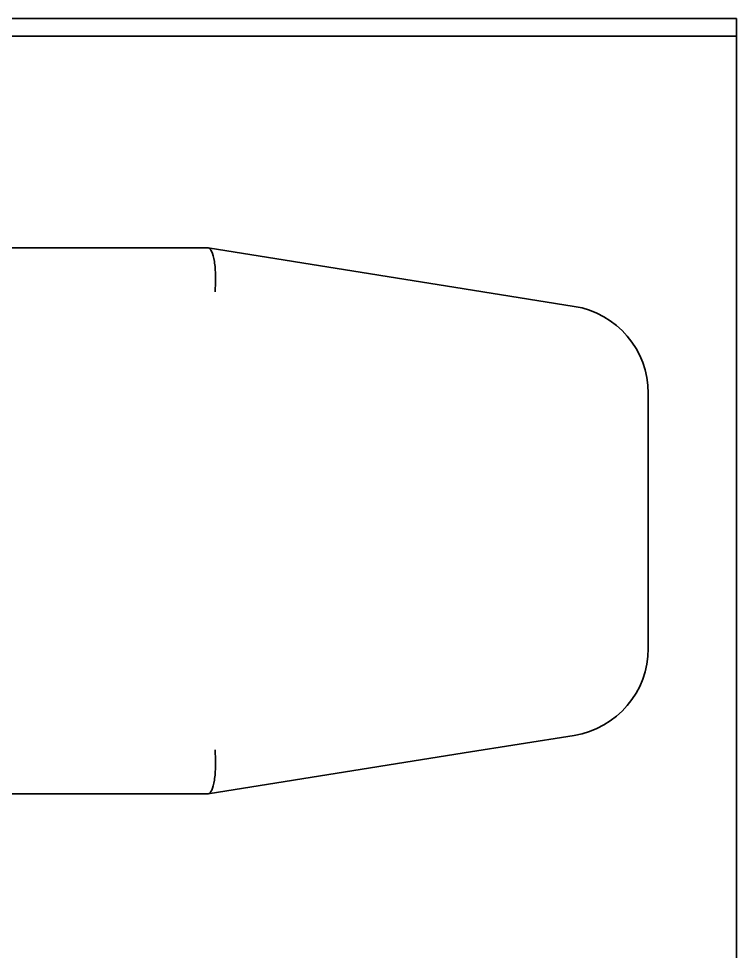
# Model space of a CAD drawing. Header units: millimetres. Extents: x 200 to 5740, y 200 to 4000.
# Drawn here: x 2072.9 to 2154.4, y 3552.6 to 3658.5 of the extents above; entities that cross this region are included whole.
import ezdxf

# ---------------------------------------------------------------- set-up
doc = ezdxf.new("R2010")
doc.units = ezdxf.units.MM
doc.header["$LTSCALE"] = 20
doc.layers.add('可見 (ISO)', color=7, linetype='Continuous', lineweight=35)

msp = doc.modelspace()

# ---------------------------------------------------------------- linework, layer by layer
at = {"layer": '可見 (ISO)'}
for p, q in [((2154.388, 3658.502), (2006.388, 3658.502)), ((2154.388, 3656.502), (2154.388, 3658.502)), ((2154.388, 3656.502), (2006.388, 3656.502)), ((2154.388, 3654.502), (2154.388, 3656.502)), ((2154.388, 3654.502), (2154.388, 3092.502)), ((2044.378, 3632.502), (2094.388, 3632.502)), ((2094.411, 3632.499), (2094.388, 3632.502)), ((2094.411, 3632.499), (2123.475, 3627.848)), ((2135.968, 3625.85), (2123.475, 3627.848)), ((2144.388, 3587.03), (2144.388, 3615.975)), ((2123.475, 3575.156), (2135.968, 3577.155)), ((2123.475, 3575.156), (2094.411, 3570.506)), ((2094.388, 3570.502), (2044.378, 3570.502)), ((2094.388, 3570.502), (2094.411, 3570.506))]:
    msp.add_line(p, q, dxfattribs=at)
for centre, start, end in [((2134.388, 3615.975), 0, 80.90972), ((2134.388, 3587.03), 279.09028, 0)]:
    msp.add_arc(centre, 10, start, end, dxfattribs=at)
for points, knots in [([(2094.411, 3632.499), (2094.566, 3632.474), (2094.709, 3632.323), (2094.954, 3631.786), (2095.055, 3631.404), (2095.199, 3630.457), (2095.242, 3629.9), (2095.263, 3628.725), (2095.245, 3628.122), (2095.199, 3627.51), (2095.199, 3627.506), (2095.199, 3627.502)], [0, 0, 0, 0, 0.19480007, 0.19480007, 0.38997294, 0.38997294, 0.58572071, 0.58572071, 0.76870277, 0.76870277, 0.76981781, 0.76981781, 0.76981781, 0.76981781]), ([(2094.411, 3570.506), (2094.566, 3570.531), (2094.709, 3570.682), (2094.954, 3571.219), (2095.055, 3571.601), (2095.199, 3572.548), (2095.242, 3573.104), (2095.263, 3574.28), (2095.245, 3574.883), (2095.199, 3575.495), (2095.199, 3575.499), (2095.199, 3575.502)], [-0.76883413, -0.76883413, -0.76883413, -0.76883413, -0.57401054, -0.57401054, -0.37881396, -0.37881396, -0.18304243, -0.18304243, 0, 0, 0.00107651, 0.00107651, 0.00107651, 0.00107651])]:
    msp.add_open_spline(points, degree=3, knots=knots, dxfattribs=at)

doc.saveas('drawing.dxf')
